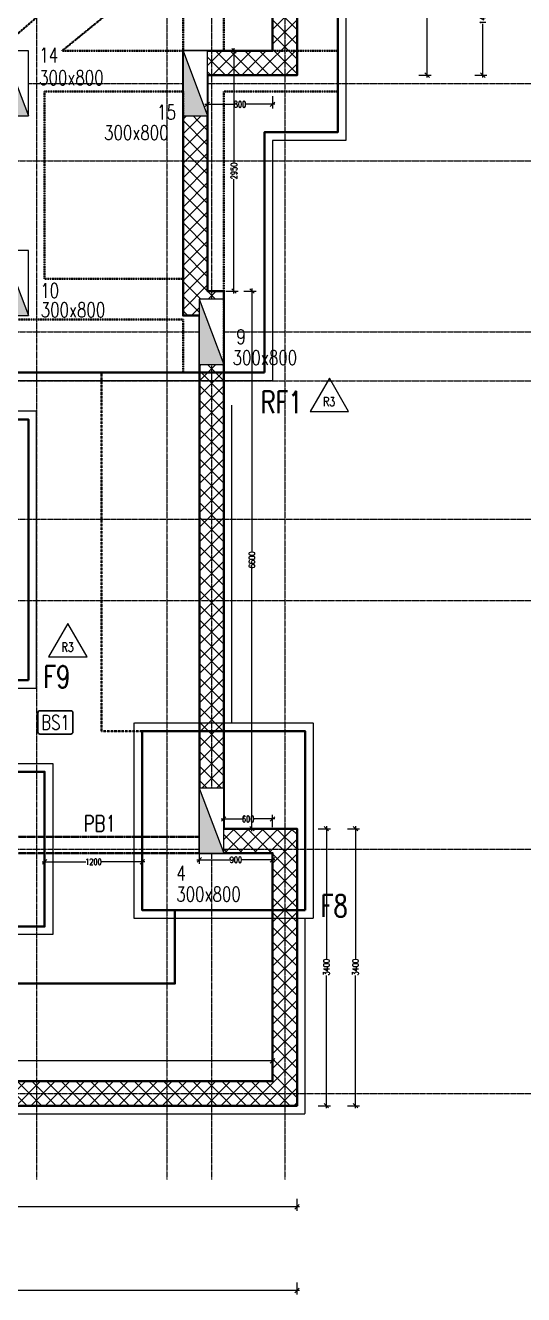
# Model space of a CAD drawing. Header units: millimetres. Extents: x -226110 to 125224, y -84 to 62581.
# Drawn here: x -39826 to -33704, y 2283 to 17864 of the extents above; entities that cross this region are included whole.
import ezdxf
from ezdxf.enums import TextEntityAlignment as Align

# ---------------------------------------------------------------- set-up
doc = ezdxf.new("R2010")
doc.units = ezdxf.units.MM
doc.set_wipeout_variables(frame=1)
for name, pattern in [('CENTER', [2, 1.25, -0.25, 0.25, -0.25]), ('CENTER2', [28.575, 19.05, -3.175, 3.175, -3.175]), ('DASHED2', [9.525, 6.35, -3.175]), ('DOT2', [0.125, 0, -0.125]), ('HIDDEN', [0.375, 0.25, -0.125]), ('HIDDEN2', [4.7625, 3.175, -1.5875])]:
    doc.linetypes.add(name, pattern=pattern)
for name, color, linetype, lineweight in [('Geo Col Size', 36, 'Continuous', 30), ('Geo GF11.12.23$0$Geo Col Hatch', 66, 'Continuous', 5), ('Geo GF11.12.23$0$Geo Column', 10, 'Continuous', 25), ('Geo-Beam', 9, 'HIDDEN2', 40), ('Geo-Beam 3', 9, 'HIDDEN2', 40), ('Geo-COLUMN-NO', 3, 'Continuous', 30), ('Geo-COLUMNS', 10, 'Continuous', 30), ('Geo-Dim  Sec & Plan', 250, 'Continuous', 25), ('Geo-Footing', 22, 'Continuous', 40), ('Geo-Footing inner L', 48, 'Continuous', 20), ('Geo-Footing Name', 7, 'Continuous', 30), ('Geo-Footing Pcc L', 251, 'HIDDEN', 13), ('Geo-GRID', 250, 'CENTER2', 13), ('Geo-Grid L', 250, 'CENTER', 13), ('Geo-RCC-PATT-RAMP', 8, 'Continuous', 13), ('Geo-Retaining-W-L', 126, 'Continuous', 40), ('Geo-TEXT-SLAB', 232, 'Continuous', 30)]:
    doc.layers.add(name, color=color, linetype=linetype, lineweight=lineweight)
doc.styles.add('simplex', font='simplex.shx', dxfattribs={"width": 0.75})
doc.dimstyles.new('Geo1-30 Dim 100', dxfattribs={"dimtxt": 75, "dimasz": 55, "dimexe": 50, "dimexo": 0.2, "dimgap": 0.1, "dimtad": 0, "dimdec": 0, "dimdsep": 46, "dimtxsty": 'simplex', "dimblk": 'OBLIQUE', "dimcen": 5, "dimdle": 30, "dimclrd": 252, "dimclre": 252, "dimclrt": 34, "dimadec": 0, "dimazin": 0, "dimtfac": 1, "dimtdec": 0, "dimtmove": 0, "dimatfit": 3, "dimfxl": 100, "dimfxlon": 1, "dimlwd": -1, "dimlwe": -1, "dimarcsym": 0})

# ---------------------------------------------------------------- blocks, each defined once
blk = doc.blocks.new('GRID')
at = {"layer": 'Geo-Grid L', "ltscale": 3}
for p, q in [((2500, 51726.6), (2500, -6705.1)), ((4100, 51726.6), (4100, -6705.1)), ((4650, 51726.6), (4650, -6705.1)), ((5550, 51726.6), (5550, -6705.1)), ((-12192.8, 6750), (13410.8, 6750)), ((-12192.8, 5800), (13410.8, 5800)), ((-12192.8, 3700), (13410.8, 3700)), ((-12192.8, 3100), (13410.8, 3100)), ((-12192.8, 1400), (13410.8, 1400)), ((-12192.8, 400), (13410.8, 400)), ((-12192.8, -2650), (13410.8, -2650)), ((-12192.8, -5650), (13410.8, -5650))]:
    blk.add_line(p, q, dxfattribs=at)
blk = doc.blocks.new('A$C20a6246b1')
at = {"layer": 'Geo-RCC-PATT-RAMP'}
h = blk.add_hatch(dxfattribs=at)
h.set_pattern_fill('ANSI37', color=256, scale=40)
edge = h.paths.add_edge_path()
edge.add_line((10910, 11850), (10910, 8600))
edge.add_line((10910, 8600), (11110, 8600))
edge.add_line((11110, 8600), (11110, 2000))
edge.add_line((11110, 2000), (12010, 2000))
edge.add_line((12010, 2000), (12010, -800))
edge.add_line((12010, -800), (-2810, -800))
edge.add_line((-2810, -800), (-2810, 45750))
edge.add_line((-2810, 45750), (-1510, 45750))
edge.add_line((-1510, 45750), (-1510, 51340))
edge.add_line((-1510, 51340), (2440, 51340))
edge.add_arc((4877, 51453), 2440, 93.1, 182.6734, ccw=False)
edge.add_line((4745, 53890), (12205, 53890))
edge.add_arc((11922, 48007), 5890, 54.5997, 87.2442, ccw=False)
edge.add_line((15334, 52807), (15912, 52339))
edge.add_arc((11852, 47932), 5992, 10.0715, 47.3451, ccw=False)
edge.add_arc((17260, 48892), 500, 0, 10.0715, ccw=False)
edge.add_line((17760, 48892), (17760, -1001))
edge.add_line((17760, -1001), (18060, -1001))
edge.add_line((18060, -1001), (18060, 48875))
edge.add_arc((17060, 48875), 1000, 0, 10.2606)
edge.add_arc((11852, 47932), 6292, 10.2606, 47.4326)
edge.add_line((16108, 52566), (15516, 53046))
edge.add_arc((11922, 48007), 6190, 54.5106, 87.3118)
edge.add_line((12212, 54190), (4756, 54190))
edge.add_arc((4875, 51454), 2738, 92.485, 176.1141)
edge.add_line((2143, 51640), (-1810, 51640))
edge.add_line((-1810, 51640), (-1810, 46050))
edge.add_line((-1810, 46050), (-3110, 46050))
edge.add_line((-3110, 46050), (-3110, -1100))
edge.add_line((-3110, -1100), (12310, -1100))
edge.add_line((12310, -1100), (12310, 2300))
edge.add_line((12310, 2300), (11410, 2300))
edge.add_line((11410, 2300), (11410, 8900))
edge.add_line((11410, 8900), (11210, 8900))
edge.add_line((11210, 8900), (11210, 11550))
edge.add_line((11210, 11550), (12310, 11550))
edge.add_line((12310, 11550), (12310, 49040))
edge.add_line((12310, 49040), (7390, 49040))
edge.add_line((7390, 49040), (7390, 48740))
edge.add_line((7390, 48740), (12010, 48740))
edge.add_line((12010, 48740), (12010, 11850))
edge.add_line((12010, 11850), (10910, 11850))
at = {"layer": 'Geo-Retaining-W-L'}
for points in [[(-3110, 46050), (-3110, -1100), (12310, -1100), (12310, 2300), (11410, 2300), (11410, 8900), (11210, 8900), (11210, 11550), (12310, 11550), (12310, 49040)], [(12010, 48740), (12010, 11850), (10910, 11850), (10910, 8600), (11110, 8600), (11110, 2000), (12010, 2000), (12010, -800), (-2810, -800), (-2810, 45750)]]:
    blk.add_lwpolyline(points, dxfattribs=at)
blk = doc.blocks.new('*U1254')
at = {"layer": 'Geo Col Size', "style": 'simplex', "width": 0.75}
blk.add_attdef('300X800', (278, -469), '', height=180, dxfattribs=at)
blk.add_wipeout([(150, 400), (150, -400), (-150, -400), (-150, 400)]).dxf.layer = 'Geo GF11.12.23$0$Geo Column'
at = {"layer": 'Geo GF11.12.23$0$Geo Col Hatch'}
h = blk.add_hatch(color=256, dxfattribs=at)
h.dxf.hatch_style = 1
h.paths.add_polyline_path([(-150, 400), (-150, -400), (150, -400)])
at = {"layer": 'Geo GF11.12.23$0$Geo Column'}
blk.add_line((-150, 400), (150, -400), dxfattribs=at)
blk.add_lwpolyline([(-150, 400), (-150, -400), (150, -400), (150, 400)], close=True, dxfattribs=at)
blk = doc.blocks.new('Geo GF11.12.23')
ref = blk.add_blockref('*U1254', (59203, 11643))
ref.add_attrib('300X800', '300x800', (59462, 11236), dxfattribs={"layer": 'Geo Col Size', "height": 180, "style": 'simplex', "width": 0.75})
ref = blk.add_blockref('*U1254', (59203, 5643))
ref.add_attrib('300X800', '300x800', (58770, 4651), dxfattribs={"layer": 'Geo Col Size', "height": 180, "style": 'simplex', "width": 0.75})
at = {"layer": 'Geo-COLUMN-NO', "style": 'simplex', "width": 0.75}
for s, p in [('14', (57086, 14949, -42)), ('15', (58534, 14249, -42)), ('10', (57100, 12059, -42))]:
    blk.add_text(s, height=180, dxfattribs=at).set_placement(p)
ref = blk.add_blockref('*U1254', (56803, 14693))
ref.add_attrib('300X800', '300x800', (57085, 14673), dxfattribs={"layer": 'Geo Col Size', "height": 180, "style": 'simplex', "width": 0.75})
ref = blk.add_blockref('*U1254', (56803, 12243))
ref.add_attrib('300X800', '300x800', (57105, 11822), dxfattribs={"layer": 'Geo Col Size', "height": 180, "style": 'simplex', "width": 0.75})
for s, p in [('9', (59509, 11493, -42)), ('4', (58773, 4909, -42))]:
    blk.add_text(s, height=180, dxfattribs=at).set_placement(p)
ref = blk.add_blockref('*U1254', (59003, 14693))
ref.add_attrib('300X800', '300x800', (57883, 13998), dxfattribs={"layer": 'Geo Col Size', "height": 180, "style": 'simplex', "width": 0.75})
blk = doc.blocks.new('*U684')
at = {"layer": 'Geo-Footing'}
blk.add_lwpolyline([(1150, -1100), (-850, -1100), (-850, 1100), (1150, 1100)], close=True, dxfattribs=at)
at = {"layer": 'Geo-Footing inner L', "linetype": 'DOT2', "ltscale": 2}
blk.add_lwpolyline([(150, 400), (-150, 400), (-150, -400), (150, -400)], close=True, dxfattribs=at)
at = {"layer": 'Geo-Footing Pcc L', "linetype": 'DASHED2', "lineweight": 20, "ltscale": 0.3}
blk.add_lwpolyline([(1250, -1200), (-950, -1200), (-950, 1200), (1250, 1200)], close=True, dxfattribs=at)
at = {"layer": 'Geo-Footing Name', "style": 'simplex', "width": 0.75}
blk.add_attdef('F8', (1359, -1210), '', height=270, dxfattribs=at)
blk = doc.blocks.new('*U512')
at = {"layer": 'Geo-Footing'}
blk.add_lwpolyline([(-1200, -950), (-1200, 950), (1200, 950), (1200, -950)], close=True, dxfattribs=at)
at = {"layer": 'Geo-Footing Pcc L', "linetype": 'DASHED2', "lineweight": 20, "ltscale": 0.3}
blk.add_lwpolyline([(-1300, -1050), (-1300, 1050), (1300, 1050), (1300, -1050)], close=True, dxfattribs=at)
at = {"layer": 'Geo-Footing Name', "style": 'simplex', "width": 0.75}
blk.add_attdef('F3', (1280, -1310), '', height=270, dxfattribs=at)
blk = doc.blocks.new('A$C08a1fd8b')
at = {"layer": 'Geo-Beam'}
for p, q in [((1400, 3850), (3950, 3850)), ((2050, 3350), (1671, 3350)), ((2050, 3350), (2050, 2450)), ((3950, 3350), (2550, 3350)), ((2550, 3350), (2550, 2450)), ((-150, -850), (-150, 2514)), ((564, 2450), (2050, 2450)), ((2550, 2450), (3950, 2450)), ((350, 1950), (350, -350)), ((350, 1950), (2050, 1950)), ((2050, 1950), (2050, -350)), ((2550, 1950), (3950, 1950)), ((2550, 1950), (2550, -1500)), ((2050, -350), (350, -350)), ((2050, -850), (-150, -850)), ((2050, -850), (2050, -1500))]:
    blk.add_line(p, q, dxfattribs=at)
for points in [[(-150, 2514), (1400, 3850)], [(564, 2450), (1671, 3350)]]:
    blk.add_lwpolyline(points, dxfattribs=at)
at = {"layer": 'Geo-Footing'}
blk.add_lwpolyline([(3050, -1500), (-650, -1500), (-650, 2744), (1214, 4350), (3950, 4350), (3950, 1450), (3050, 1450)], close=True, dxfattribs=at)
at = {"layer": 'Geo-Footing Pcc L', "linetype": 'DASHED2', "lineweight": 20, "ltscale": 0.3}
blk.add_lwpolyline([(3150, -1600), (-750, -1600), (-750, 2789), (1177, 4450), (4050, 4450), (4050, 1350), (3150, 1350)], close=True, dxfattribs=at)
blk = doc.blocks.new('_Oblique')
at = {"color": 0, "linetype": 'ByBlock', "lineweight": -2}
blk.add_line((-0.5, -0.5), (0.5, 0.5), dxfattribs=at)
blk = doc.blocks.new('*D1315')
at = {"layer": 'Geo-Dim  Sec & Plan', "color": 252, "transparency": 16777216}
for p, q in [((-39589, 7696), (-39589, 7546)), ((-38389, 7696), (-38389, 7546))]:
    blk.add_line(p, q, dxfattribs=at)
at = {"layer": 'Geo-Dim  Sec & Plan', "color": 252, "linetype": 'Continuous', "transparency": 16777216}
for p, q in [((-39619, 7596), (-39083, 7596)), ((-38359, 7596), (-38895, 7596))]:
    blk.add_line(p, q, dxfattribs=at)
at = {"layer": 'Geo-Dim  Sec & Plan', "color": 252, "transparency": 16777216, "xscale": 55, "yscale": 55, "zscale": 55, "rotation": 180}
blk.add_blockref('_Oblique', (-39589, 7596), dxfattribs=at)
at = {"layer": 'Geo-Dim  Sec & Plan', "color": 252, "transparency": 16777216, "xscale": 55, "yscale": 55, "zscale": 55}
blk.add_blockref('_Oblique', (-38389, 7596), dxfattribs=at)
at = {"layer": 'Geo-Dim  Sec & Plan', "color": 34, "transparency": 16777216, "insert": (-38989, 7596), "char_height": 75, "attachment_point": 5, "style": 'simplex'}
blk.add_mtext('1200', dxfattribs=at)
blk = doc.blocks.new('*D1359')
at = {"layer": 'Geo-Dim  Sec & Plan', "color": 252, "transparency": 16777216}
for p, q in [((-51909, 2433), (-51909, 2283)), ((-36489, 2433), (-36489, 2283))]:
    blk.add_line(p, q, dxfattribs=at)
at = {"layer": 'Geo-Dim  Sec & Plan', "color": 252, "linetype": 'Continuous', "transparency": 16777216}
for p, q in [((-51939, 2333), (-44319, 2333)), ((-36459, 2333), (-44078, 2333))]:
    blk.add_line(p, q, dxfattribs=at)
at = {"layer": 'Geo-Dim  Sec & Plan', "color": 252, "transparency": 16777216, "xscale": 55, "yscale": 55, "zscale": 55, "rotation": 180}
blk.add_blockref('_Oblique', (-51909, 2333), dxfattribs=at)
at = {"layer": 'Geo-Dim  Sec & Plan', "color": 252, "transparency": 16777216, "xscale": 55, "yscale": 55, "zscale": 55}
blk.add_blockref('_Oblique', (-36489, 2333), dxfattribs=at)
at = {"layer": 'Geo-Dim  Sec & Plan', "color": 34, "transparency": 16777216, "insert": (-44199, 2333), "char_height": 75, "attachment_point": 5, "style": 'simplex'}
blk.add_mtext('15420', dxfattribs=at)
blk = doc.blocks.new('*D1369')
at = {"layer": 'Geo-Dim  Sec & Plan', "color": 252, "transparency": 16777216}
for p, q in [((-34305, 18702), (-34155, 18702)), ((-34305, 17252), (-34155, 17252))]:
    blk.add_line(p, q, dxfattribs=at)
at = {"layer": 'Geo-Dim  Sec & Plan', "color": 252, "linetype": 'Continuous', "transparency": 16777216}
for p, q in [((-34205, 18732), (-34205, 18071)), ((-34205, 17222), (-34205, 17883))]:
    blk.add_line(p, q, dxfattribs=at)
at = {"layer": 'Geo-Dim  Sec & Plan', "color": 252, "transparency": 16777216, "xscale": 55, "yscale": 55, "zscale": 55}
for p, rotation in [((-34205, 18702), 90), ((-34205, 17252), 270)]:
    blk.add_blockref('_Oblique', p, dxfattribs=dict(at, rotation=rotation))
at = {"layer": 'Geo-Dim  Sec & Plan', "color": 34, "transparency": 16777216, "insert": (-34205, 17977), "char_height": 75, "attachment_point": 5, "rotation": 90, "style": 'simplex'}
blk.add_mtext('1450', dxfattribs=at)
blk = doc.blocks.new('*D1370')
at = {"layer": 'Geo-Dim  Sec & Plan', "color": 252, "transparency": 16777216}
for p, q in [((-37589, 16995), (-37589, 16845)), ((-36789, 16995), (-36789, 16845))]:
    blk.add_line(p, q, dxfattribs=at)
at = {"layer": 'Geo-Dim  Sec & Plan', "color": 252, "linetype": 'Continuous', "transparency": 16777216}
for p, q in [((-37619, 16895), (-37261, 16895)), ((-36759, 16895), (-37116, 16895))]:
    blk.add_line(p, q, dxfattribs=at)
at = {"layer": 'Geo-Dim  Sec & Plan', "color": 252, "transparency": 16777216, "xscale": 55, "yscale": 55, "zscale": 55, "rotation": 180}
blk.add_blockref('_Oblique', (-37589, 16895), dxfattribs=at)
at = {"layer": 'Geo-Dim  Sec & Plan', "color": 252, "transparency": 16777216, "xscale": 55, "yscale": 55, "zscale": 55}
blk.add_blockref('_Oblique', (-36789, 16895), dxfattribs=at)
at = {"layer": 'Geo-Dim  Sec & Plan', "color": 34, "transparency": 16777216, "insert": (-37189, 16895), "char_height": 75, "attachment_point": 5, "style": 'simplex'}
blk.add_mtext('800', dxfattribs=at)
blk = doc.blocks.new('*D1371')
at = {"layer": 'Geo-Dim  Sec & Plan', "color": 252, "transparency": 16777216}
for p, q in [((-37363, 17552), (-37213, 17552)), ((-37363, 14602), (-37213, 14602))]:
    blk.add_line(p, q, dxfattribs=at)
at = {"layer": 'Geo-Dim  Sec & Plan', "color": 252, "linetype": 'Continuous', "transparency": 16777216}
for p, q in [((-37263, 17582), (-37263, 16176)), ((-37263, 14572), (-37263, 15977))]:
    blk.add_line(p, q, dxfattribs=at)
at = {"layer": 'Geo-Dim  Sec & Plan', "color": 252, "transparency": 16777216, "xscale": 55, "yscale": 55, "zscale": 55}
for p, rotation in [((-37263, 17552), 90), ((-37263, 14602), 270)]:
    blk.add_blockref('_Oblique', p, dxfattribs=dict(at, rotation=rotation))
at = {"layer": 'Geo-Dim  Sec & Plan', "color": 34, "transparency": 16777216, "insert": (-37263, 16077), "char_height": 75, "attachment_point": 5, "rotation": 90, "style": 'simplex'}
blk.add_mtext('2950', dxfattribs=at)
blk = doc.blocks.new('*D1373')
at = {"layer": 'Geo-Dim  Sec & Plan', "color": 252, "linetype": 'Continuous', "transparency": 16777216}
for p, q in [((-37419, 8122), (-37161, 8122)), ((-36759, 8122), (-37016, 8122))]:
    blk.add_line(p, q, dxfattribs=at)
at = {"layer": 'Geo-Dim  Sec & Plan', "color": 252, "transparency": 16777216}
for p, q in [((-37389, 8022), (-37389, 8172)), ((-36789, 8022), (-36789, 8172))]:
    blk.add_line(p, q, dxfattribs=at)
at = {"layer": 'Geo-Dim  Sec & Plan', "color": 252, "transparency": 16777216, "xscale": 55, "yscale": 55, "zscale": 55, "rotation": 180}
blk.add_blockref('_Oblique', (-37389, 8122), dxfattribs=at)
at = {"layer": 'Geo-Dim  Sec & Plan', "color": 252, "transparency": 16777216, "xscale": 55, "yscale": 55, "zscale": 55}
blk.add_blockref('_Oblique', (-36789, 8122), dxfattribs=at)
at = {"layer": 'Geo-Dim  Sec & Plan', "color": 34, "transparency": 16777216, "insert": (-37089, 8122), "char_height": 75, "attachment_point": 5, "style": 'simplex'}
blk.add_mtext('600', dxfattribs=at)
blk = doc.blocks.new('*D1374')
at = {"layer": 'Geo-Dim  Sec & Plan', "color": 252, "transparency": 16777216}
for p, q in [((-36227, 8002), (-36077, 8002)), ((-36227, 4602), (-36077, 4602))]:
    blk.add_line(p, q, dxfattribs=at)
at = {"layer": 'Geo-Dim  Sec & Plan', "color": 252, "linetype": 'Continuous', "transparency": 16777216}
for p, q in [((-36127, 8032), (-36127, 6401)), ((-36127, 4572), (-36127, 6202))]:
    blk.add_line(p, q, dxfattribs=at)
at = {"layer": 'Geo-Dim  Sec & Plan', "color": 252, "transparency": 16777216, "xscale": 55, "yscale": 55, "zscale": 55}
for p, rotation in [((-36127, 8002), 90), ((-36127, 4602), 270)]:
    blk.add_blockref('_Oblique', p, dxfattribs=dict(at, rotation=rotation))
at = {"layer": 'Geo-Dim  Sec & Plan', "color": 34, "transparency": 16777216, "insert": (-36127, 6302), "char_height": 75, "attachment_point": 5, "rotation": 90, "style": 'simplex'}
blk.add_mtext('3400', dxfattribs=at)
blk = doc.blocks.new('*D1375')
at = {"layer": 'Geo-Dim  Sec & Plan', "color": 252, "transparency": 16777216}
for p, q in [((-51909, 3460), (-51909, 3310)), ((-36489, 3460), (-36489, 3310))]:
    blk.add_line(p, q, dxfattribs=at)
at = {"layer": 'Geo-Dim  Sec & Plan', "color": 252, "linetype": 'Continuous', "transparency": 16777216}
for p, q in [((-51939, 3360), (-44319, 3360)), ((-36459, 3360), (-44078, 3360))]:
    blk.add_line(p, q, dxfattribs=at)
at = {"layer": 'Geo-Dim  Sec & Plan', "color": 252, "transparency": 16777216, "xscale": 55, "yscale": 55, "zscale": 55, "rotation": 180}
blk.add_blockref('_Oblique', (-51909, 3360), dxfattribs=at)
at = {"layer": 'Geo-Dim  Sec & Plan', "color": 252, "transparency": 16777216, "xscale": 55, "yscale": 55, "zscale": 55}
blk.add_blockref('_Oblique', (-36489, 3360), dxfattribs=at)
at = {"layer": 'Geo-Dim  Sec & Plan', "color": 34, "transparency": 16777216, "insert": (-44199, 3360), "char_height": 75, "attachment_point": 5, "style": 'simplex'}
blk.add_mtext('15420', dxfattribs=at)
blk = doc.blocks.new('*D1378')
at = {"layer": 'Geo-Dim  Sec & Plan', "color": 252, "transparency": 16777216}
for p, q in [((-34990, 35102), (-34840, 35102)), ((-34990, 17252), (-34840, 17252))]:
    blk.add_line(p, q, dxfattribs=at)
at = {"layer": 'Geo-Dim  Sec & Plan', "color": 252, "linetype": 'Continuous', "transparency": 16777216}
for p, q in [((-34890, 35132), (-34890, 26297)), ((-34890, 17222), (-34890, 26056))]:
    blk.add_line(p, q, dxfattribs=at)
at = {"layer": 'Geo-Dim  Sec & Plan', "color": 252, "transparency": 16777216, "xscale": 55, "yscale": 55, "zscale": 55}
for p, rotation in [((-34890, 35102), 90), ((-34890, 17252), 270)]:
    blk.add_blockref('_Oblique', p, dxfattribs=dict(at, rotation=rotation))
at = {"layer": 'Geo-Dim  Sec & Plan', "color": 34, "transparency": 16777216, "insert": (-34890, 26177), "char_height": 75, "attachment_point": 5, "rotation": 90, "style": 'simplex'}
blk.add_mtext('17850', dxfattribs=at)
blk = doc.blocks.new('*D1379')
at = {"layer": 'Geo-Dim  Sec & Plan', "color": 252, "transparency": 16777216}
for p, q in [((-37142, 14602), (-36992, 14602)), ((-37142, 8002), (-36992, 8002))]:
    blk.add_line(p, q, dxfattribs=at)
at = {"layer": 'Geo-Dim  Sec & Plan', "color": 252, "linetype": 'Continuous', "transparency": 16777216}
for p, q in [((-37042, 14632), (-37042, 11401)), ((-37042, 7972), (-37042, 11202))]:
    blk.add_line(p, q, dxfattribs=at)
at = {"layer": 'Geo-Dim  Sec & Plan', "color": 252, "transparency": 16777216, "xscale": 55, "yscale": 55, "zscale": 55}
for p, rotation in [((-37042, 14602), 90), ((-37042, 8002), 270)]:
    blk.add_blockref('_Oblique', p, dxfattribs=dict(at, rotation=rotation))
at = {"layer": 'Geo-Dim  Sec & Plan', "color": 34, "transparency": 16777216, "insert": (-37042, 11302), "char_height": 75, "attachment_point": 5, "rotation": 90, "style": 'simplex'}
blk.add_mtext('6600', dxfattribs=at)
blk = doc.blocks.new('*D1380')
at = {"layer": 'Geo-Dim  Sec & Plan', "color": 252, "transparency": 16777216}
for p, q in [((-37689, 7701), (-37689, 7571)), ((-36789, 7701), (-36789, 7571))]:
    blk.add_line(p, q, dxfattribs=at)
at = {"layer": 'Geo-Dim  Sec & Plan', "color": 252, "linetype": 'Continuous', "transparency": 16777216}
for p, q in [((-37719, 7621), (-37311, 7621)), ((-36759, 7621), (-37166, 7621))]:
    blk.add_line(p, q, dxfattribs=at)
at = {"layer": 'Geo-Dim  Sec & Plan', "color": 252, "transparency": 16777216, "xscale": 55, "yscale": 55, "zscale": 55, "rotation": 180}
blk.add_blockref('_Oblique', (-37689, 7621), dxfattribs=at)
at = {"layer": 'Geo-Dim  Sec & Plan', "color": 252, "transparency": 16777216, "xscale": 55, "yscale": 55, "zscale": 55}
blk.add_blockref('_Oblique', (-36789, 7621), dxfattribs=at)
at = {"layer": 'Geo-Dim  Sec & Plan', "color": 34, "transparency": 16777216, "insert": (-37239, 7621), "char_height": 75, "attachment_point": 5, "style": 'simplex'}
blk.add_mtext('900', dxfattribs=at)
blk = doc.blocks.new('*D1381')
at = {"layer": 'Geo-Dim  Sec & Plan', "color": 252, "transparency": 16777216}
for p, q in [((-35870, 8002), (-35720, 8002)), ((-35870, 4602), (-35720, 4602))]:
    blk.add_line(p, q, dxfattribs=at)
at = {"layer": 'Geo-Dim  Sec & Plan', "color": 252, "linetype": 'Continuous', "transparency": 16777216}
for p, q in [((-35770, 8032), (-35770, 6401)), ((-35770, 4572), (-35770, 6202))]:
    blk.add_line(p, q, dxfattribs=at)
at = {"layer": 'Geo-Dim  Sec & Plan', "color": 252, "transparency": 16777216, "xscale": 55, "yscale": 55, "zscale": 55}
for p, rotation in [((-35770, 8002), 90), ((-35770, 4602), 270)]:
    blk.add_blockref('_Oblique', p, dxfattribs=dict(at, rotation=rotation))
at = {"layer": 'Geo-Dim  Sec & Plan', "color": 34, "transparency": 16777216, "insert": (-35770, 6302), "char_height": 75, "attachment_point": 5, "rotation": 90, "style": 'simplex'}
blk.add_mtext('3400', dxfattribs=at)
blk = doc.blocks.new('*D1382')
at = {"layer": 'Geo-Dim  Sec & Plan', "color": 252, "linetype": 'Continuous', "transparency": 16777216}
for p, q in [((-51639, 5153), (-44319, 5153)), ((-36759, 5153), (-44078, 5153))]:
    blk.add_line(p, q, dxfattribs=at)
at = {"layer": 'Geo-Dim  Sec & Plan', "color": 252, "transparency": 16777216}
for p, q in [((-51609, 5053), (-51609, 5203)), ((-36789, 5053), (-36789, 5203))]:
    blk.add_line(p, q, dxfattribs=at)
at = {"layer": 'Geo-Dim  Sec & Plan', "color": 252, "transparency": 16777216, "xscale": 55, "yscale": 55, "zscale": 55, "rotation": 180}
blk.add_blockref('_Oblique', (-51609, 5153), dxfattribs=at)
at = {"layer": 'Geo-Dim  Sec & Plan', "color": 252, "transparency": 16777216, "xscale": 55, "yscale": 55, "zscale": 55}
blk.add_blockref('_Oblique', (-36789, 5153), dxfattribs=at)
at = {"layer": 'Geo-Dim  Sec & Plan', "color": 34, "transparency": 16777216, "insert": (-44199, 5153), "char_height": 75, "attachment_point": 5, "style": 'simplex'}
blk.add_mtext('14820', dxfattribs=at)
blk = doc.blocks.new('*D1383')
at = {"layer": 'Geo-Dim  Sec & Plan', "color": 252, "linetype": 'Continuous', "transparency": 16777216}
for p, q in [((14085, 38823), (16316, 38823)), ((18745, 38823), (16514, 38823)), ((-61248, 35132), (-61248, 19978)), ((-61248, 4572), (-61248, 19726))]:
    blk.add_line(p, q, dxfattribs=at)
at = {"layer": 'Geo-Dim  Sec & Plan', "color": 252, "transparency": 16777216}
for p, q in [((14115, 38869), (14115, 38773)), ((18715, 38869), (18715, 38773)), ((-61148, 35102), (-61298, 35102)), ((-61148, 4602), (-61298, 4602))]:
    blk.add_line(p, q, dxfattribs=at)
at = {"layer": 'Geo-Dim  Sec & Plan', "color": 252, "transparency": 16777216, "xscale": 55, "yscale": 55, "zscale": 55}
for p, rotation in [((14115, 38823), 180), ((-61248, 35102), 90), ((-61248, 4602), 270)]:
    blk.add_blockref('_Oblique', p, dxfattribs=dict(at, rotation=rotation))
blk.add_blockref('_Oblique', (18715, 38823), dxfattribs=at)
at = {"layer": 'Geo-Dim  Sec & Plan', "color": 34, "transparency": 16777216, "insert": (16415, 38823), "char_height": 75, "attachment_point": 5, "style": 'simplex'}
blk.add_mtext('4600', dxfattribs=at)
at = {"layer": 'Geo-Dim  Sec & Plan', "color": 34, "transparency": 16777216, "insert": (-61248, 19852), "char_height": 75, "attachment_point": 5, "rotation": 90, "style": 'simplex'}
blk.add_mtext('30500', dxfattribs=at)

msp = doc.modelspace()

# ---------------------------------------------------------------- linework, layer by layer
at = {"color": 2}
msp.add_lwpolyline([(-36090.9, 13534.9), (-36327.3, 13125.3), (-35854.4, 13125.3), (-36090.9, 13534.9)], dxfattribs=at)
at = {"layer": 'Geo-Footing inner L', "linetype": 'DOT2', "ltscale": 2}
msp.add_lwpolyline([(-37388.8, 7701.7), (-37388.8, 8501.7), (-37688.8, 8501.7), (-37688.8, 7701.7)], close=True, dxfattribs=at)

# ---------------------------------------------------------------- block references
at = {"layer": 'Geo-GRID'}
msp.add_blockref('GRID', (-42188.8, 10401.7), dxfattribs=at)
at = {"layer": 'Geo-Retaining-W-L'}
msp.add_blockref('A$C20a6246b1', (-48798.3, 5702.2), dxfattribs=at)

# ---------------------------------------------------------------- texts
at = {"layer": 'Geo-TEXT-SLAB', "color": 7, "linetype": 'Continuous', "style": 'simplex', "width": 0.75}
msp.add_text('R3', height=112.8, dxfattribs=at).set_placement((-36094.4, 13187.9), align=Align.CENTER)

# ---------------------------------------------------------------- dimensions: what is measured, and where the dimension line sits
at = {"layer": 'Geo-Dim  Sec & Plan'}
for base, p1, p2, picture, middle in [((-51608.8, 5153.1), (-36788.8, 4901.7), (-51608.8, 4901.7), '*D1382', (-44198.8, 5153.1)), ((-36488.8, 2332.9), (-51908.8, 4601.7), (-36488.8, 4601.7), '*D1359', (-44198.8, 2332.9)), ((-36488.8, 3359.6), (-51908.8, 4601.7), (-36488.8, 4601.7), '*D1375', (-44198.8, 3359.6))]:
    dim = msp.add_linear_dim(base=base, p1=p1, p2=p2, dimstyle='Geo1-30 Dim 100', dxfattribs=at)
    dim.commit()
    dim.dimension.update_dxf_attribs({"geometry": picture, "text_midpoint": middle})

# ---------------------------------------------------------------- next in the draw order: block references
at = {"layer": 'Geo-COLUMNS'}
msp.add_blockref('Geo GF11.12.23', (-96741.8, 2458.7), dxfattribs=at)

# ---------------------------------------------------------------- next in the draw order: linework, layer by layer
at = {"color": 2}
msp.add_lwpolyline([(-39302.9, 10521.4), (-39539.4, 10111.8), (-39066.5, 10111.8), (-39302.9, 10521.4)], dxfattribs=at)
at = {"layer": 'Geo-Beam 3', "ltscale": 0.5}
for p, q in [((-49913.1, 7901.7), (-37688.8, 7901.7)), ((-49913.1, 7701.7), (-37688.8, 7701.7))]:
    msp.add_line(p, q, dxfattribs=at)
at = {"layer": 'Geo-Footing', "color": 16, "linetype": 'HIDDEN', "ltscale": 10}
msp.add_lwpolyline([(-38388.8, 9201.7), (-38888.8, 9201.7), (-38888.8, 13601.7)], dxfattribs=at)
at = {"layer": 'Geo-Footing'}
msp.add_lwpolyline([(-39788.8, 9826.7), (-39788.8, 13026.7), (-41188.8, 13026.7), (-41188.8, 9826.7)], close=True, dxfattribs=at)
at = {"layer": 'Geo-Footing', "ltscale": 0.5}
msp.add_lwpolyline([(-37988.8, 7001.7), (-37988.8, 6101.7), (-50408.8, 6101.7), (-50408.8, 6851.7)], dxfattribs=at)
at = {"layer": 'Geo-Footing Pcc L', "linetype": 'DASHED2', "lineweight": 20, "ltscale": 0.3}
msp.add_lwpolyline([(-39688.8, 9726.7), (-39688.8, 13126.7), (-41288.8, 13126.7), (-41288.8, 9726.7)], close=True, dxfattribs=at)
for points in [[(-37288.8, 9301.7), (-37288.8, 13201.7)], [(-52008.8, 6951.7), (-52008.8, 4501.7), (-36388.8, 4501.7), (-36388.8, 6901.7)]]:
    msp.add_lwpolyline(points, dxfattribs=at)
at = {"layer": 'Geo-TEXT-SLAB', "linetype": 'Continuous'}
msp.add_lwpolyline([(-39646.6, 9450.6), (-39266.9, 9450.6, -0.4142136), (-39241.9, 9425.6), (-39241.9, 9189, -0.4142136), (-39266.9, 9164), (-39646.6, 9164, -0.4142136), (-39671.6, 9189), (-39671.6, 9425.6, -0.4142136)], format="xyb", close=True, dxfattribs=at)

# ---------------------------------------------------------------- next in the draw order: block references
msp.add_blockref('A$C08a1fd8b', (-39938.8, 15101.7))
ref = msp.add_blockref('*U684', (-37538.8, 8101.7))
ref.add_attrib('F8', 'F8', (-36195.8, 6919.5), dxfattribs={"layer": 'Geo-Footing Name', "height": 270, "style": 'simplex', "width": 0.75})
ref = msp.add_blockref('*U512', (-40788.8, 7751.7))
ref.add_attrib('F3', 'F3', (-42505, 6692.7), dxfattribs={"layer": 'Geo-Footing Name', "height": 270, "style": 'simplex', "width": 0.75})

# ---------------------------------------------------------------- next in the draw order: texts
at = {"layer": 'Geo-Beam 3', "ltscale": 0.5, "style": 'simplex', "width": 0.75}
msp.add_text('PB1', height=200, dxfattribs=at).set_placement((-39110.3, 7966.1))
at = {"layer": 'Geo-Footing Name', "style": 'simplex', "width": 0.75}
for s, p in [('RF1', (-36933.2, 13102)), ('F9', (-39603.4, 9732.4))]:
    msp.add_text(s, height=270, dxfattribs=at).set_placement(p)
at = {"layer": 'Geo-TEXT-SLAB', "color": 7, "linetype": 'Continuous', "style": 'simplex', "width": 0.75}
for s, height, p in [('R3', 112.8, (-39306.5, 10174.4)), ('BS1', 180, (-39455, 9218))]:
    msp.add_text(s, height=height, dxfattribs=at).set_placement(p, align=Align.CENTER)

# ---------------------------------------------------------------- next in the draw order: dimensions: what is measured, and where the dimension line sits
at = {"layer": 'Geo-Dim  Sec & Plan'}
for base, p1, p2, picture, middle in [((-61247.8, 35101.7), (-51908.8, 4601.7), (-51908.8, 35101.7), '*D1383', (-61247.8, 19851.7)), ((-34890.3, 35101.7), (-36488.8, 17251.7), (-36388.8, 35101.7), '*D1378', (-34890.3, 26176.7)), ((-34204.7, 17251.7), (-36488.8, 18701.7), (-36488.8, 17251.7), '*D1369', (-34204.7, 17976.7)), ((-37263.4, 14601.7), (-37588.8, 17551.7), (-37588.8, 14601.7), '*D1371', (-37263.4, 16076.7)), ((-37041.7, 8001.7), (-37388.8, 14601.7), (-37388.8, 8001.7), '*D1379', (-37041.7, 11301.7)), ((-36127, 4601.7), (-36488.8, 8001.7), (-36488.8, 4601.7), '*D1374', (-36127, 6301.7)), ((-35769.8, 4601.7), (-36488.8, 8001.7), (-36488.8, 4601.7), '*D1381', (-35769.8, 6301.7))]:
    dim = msp.add_linear_dim(base=base, p1=p1, p2=p2, angle=90, dimstyle='Geo1-30 Dim 100', dxfattribs=at)
    dim.commit()
    dim.dimension.update_dxf_attribs({"geometry": picture, "text_midpoint": middle})
for base, p1, p2, picture, middle in [((-37588.8, 16894.9), (-36788.8, 17551.7), (-37588.8, 17251.7), '*D1370', (-37188.8, 16894.9)), ((-36788.8, 8122.4), (-37388.8, 8001.7), (-36788.8, 7701.7), '*D1373', (-37088.8, 8122.4)), ((-38388.8, 7595.7), (-39588.8, 7751.7), (-38388.8, 7751.7), '*D1315', (-38988.8, 7595.7)), ((-36788.8, 7621.4), (-37688.8, 7701.7), (-36788.8, 7701.7), '*D1380', (-37238.8, 7621.4))]:
    dim = msp.add_linear_dim(base=base, p1=p1, p2=p2, dimstyle='Geo1-30 Dim 100', dxfattribs=at)
    dim.commit()
    dim.dimension.update_dxf_attribs({"geometry": picture, "text_midpoint": middle})

doc.saveas('drawing.dxf')
